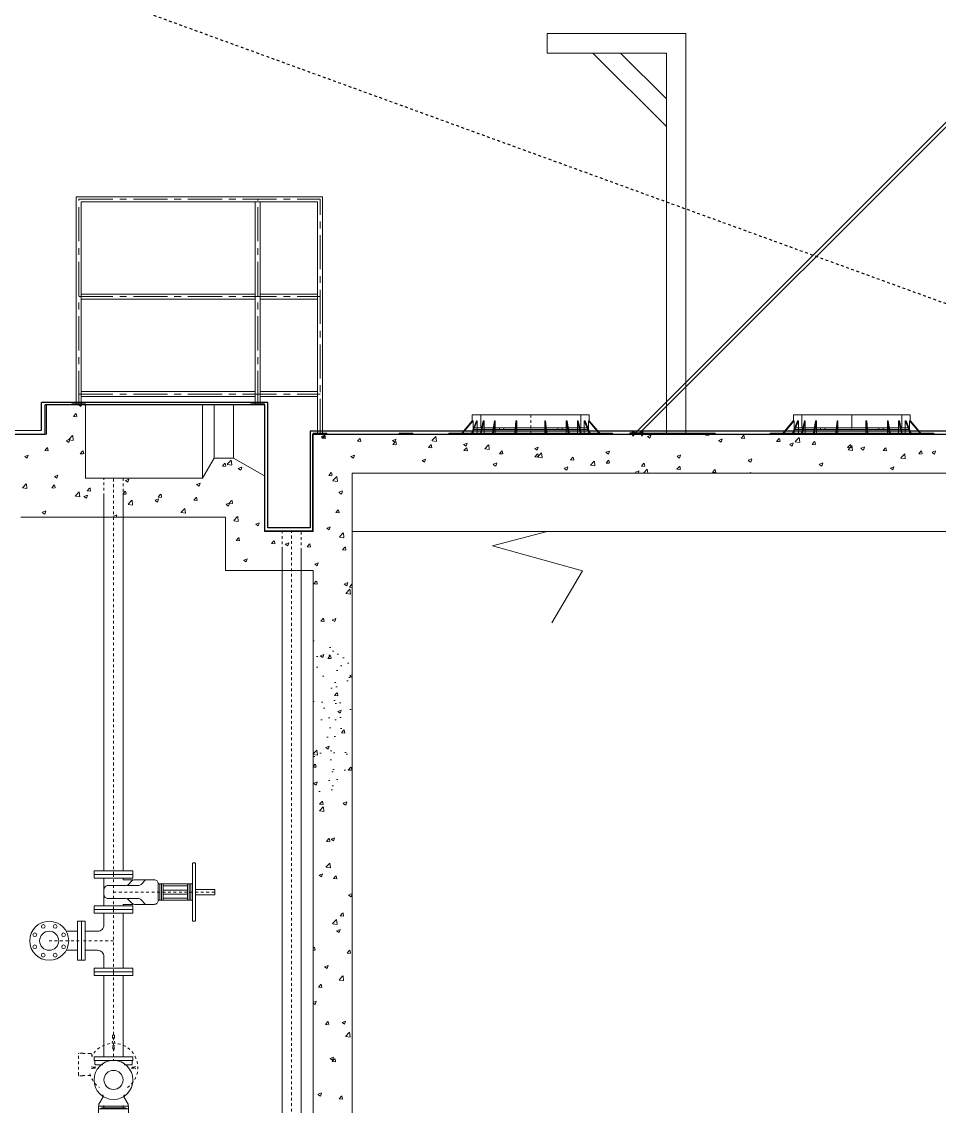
# Model space of a CAD drawing. Header units: millimetres. Extents: x -9869 to 940, y 100 to 694.
# Drawn here: x 429.87 to 463.49, y 210.98 to 250.73 of the extents above; entities that cross this region are included whole.
import ezdxf

# ---------------------------------------------------------------- set-up
doc = ezdxf.new("R2010")
doc.units = ezdxf.units.MM
for name, pattern in [('CENTER', [2, 1.25, -0.25, 0.25, -0.25]), ('DASHDOT2', [0.5, 0.25, -0.125, 0, -0.125]), ('DASHED', [0.75, 0.5, -0.25]), ('HIDDEN2', [4.7625, 3.175, -1.5875]), ('SGC_DASHDOT', [1, 0.5, -0.25, 0, -0.25]), ('SGC_HIDDEN', [0.375, 0.25, -0.125])]:
    doc.linetypes.add(name, pattern=pattern)
for name, color, linetype, lineweight in [('37-P-HS-AG-Q', 4, 'Continuous', 9), ('Alvenaria', 8, 'Continuous', 9), ('AM_9', 253, 'Continuous', 13), ('Aço 1020', 6, 'Continuous', 9), ('Centro', 1, 'CENTER', 5), ('contorno', 1, 'Continuous', 9), ('M-EQUIPAMENTOS', 1, 'Continuous', 9), ('PAREDE', 7, 'Continuous', 9), ('SGC-Conexoes (Furos)', 9, 'Continuous', 5), ('SGC-Conexoes (Linhas Externas)', 6, 'Continuous', 9), ('SGC-EIXOS', 9, 'SGC_DASHDOT', 9), ('SGC-PONTAS', 2, 'SGC_HIDDEN', 9), ('SGC-Tubos (Desenho Bifilar)', 6, 'Continuous', 9), ('SGC-Valvulas (Acionamento)', 2, 'Continuous', 9), ('SGC-Valvulas (Linhas Externas)', 3, 'Continuous', 9)]:
    doc.layers.add(name, color=color, linetype=linetype, lineweight=lineweight)
doc.layers.add('_incêndio 240', color=240, linetype='Continuous')
doc.layers.add('BSBAS--LC--', color=1, linetype='DASHDOT2')

# ---------------------------------------------------------------- blocks, each defined once
blk = doc.blocks.new('chassi lateral')
at = {"layer": 'Centro'}
for p, q in [((-2157.6, 7588.9), (-2157.6, 7574.9)), ((-2057.6, 7588.9), (-2057.6, 7574.9)), ((-2163.6, 7544.4), (-2163.6, 7532.1)), ((-2051.6, 7544.4), (-2051.6, 7532.1))]:
    blk.add_line(p, q, dxfattribs=at)
at = {"layer": 'contorno'}
for p, q in [((-2183.8, 7585.9), (-2031.4, 7585.9)), ((-2183.8, 7535.1), (-2183.8, 7585.9)), ((-2183.8, 7573.2), (-2031.4, 7573.2)), ((-2168.1, 7577.9), (-2047, 7577.9)), ((-2031.4, 7535.1), (-2031.4, 7585.9)), ((-2183.8, 7541.4), (-2031.4, 7541.4)), ((-2183.8, 7535.1), (-2031.4, 7535.1))]:
    blk.add_line(p, q, dxfattribs=at)
for centre, start, end in [((-2168.1, 7571.9), 90, 167.6822), ((-2047, 7571.9), 12.3178, 90)]:
    blk.add_arc(centre, 6, start, end, dxfattribs=at)
blk = doc.blocks.new('redutor lateral carc. 112')
at = {"layer": 'AM_9', "linetype": 'HIDDEN2', "ltscale": 3}
for p, q in [((-1330.8, 9282.5), (-1330.8, 9264.1)), ((-1324.8, 9264.1), (-1324.8, 9282.5)), ((-1418.4, 9176.5), (-1436.8, 9176.5)), ((-1436.8, 9170.5), (-1418.4, 9170.5)), ((-1218.8, 9176.5), (-1237.3, 9176.5)), ((-1237.3, 9170.5), (-1218.8, 9170.5))]:
    blk.add_line(p, q, dxfattribs=at)
for centre, radius, start, end in [((-1327.8, 9173.5), 125, 304.7659, 152.8264), ((-1333.8, 9282.5), 3, 0, 90), ((-1321.8, 9282.5), 3, 90, 180), ((-1327.8, 9173.5), 125, 194.5207, 235.2341), ((-1436.8, 9179.5), 3, 180, 270), ((-1436.8, 9167.5), 3, 90, 180), ((-1218.8, 9179.5), 3, 270, 0), ((-1218.8, 9167.5), 3, 0, 90)]:
    blk.add_arc(centre, radius, start, end, dxfattribs=at)
blk = doc.blocks.new('112MFFSEM-PEE1-1')
at = {"layer": 'AM_9', "linetype": 'HIDDEN2', "ltscale": 3}
for p, q in [((-5, 163.1), (-6.2, 124.8)), ((5, 163.1), (6.2, 124.8)), ((-180, -38), (-180, 70.3)), ((-157.2, 74.7), (-176.7, 73.7)), ((-154.9, 72.4), (-157.2, 74.7)), ((-117.3, 72.4), (-154.9, 72.4)), ((-111.6, 66.7), (-111.6, 56.4)), ((-111.6, 60.2), (-109.5, 60.2)), ((-157.2, -42.3), (-176.7, -41.4)), ((-154.9, -40.1), (-157.2, -42.3)), ((-118.4, -40.1), (-154.9, -40.1))]:
    blk.add_line(p, q, dxfattribs=at)
blk.add_arc((0, 163), 5, 1.5482, 178.4518, dxfattribs=at)
for centre, major_axis, start_param, end_param in [((-176.6, 70.3), (-3.42, 0), -1.521479, 0), ((-117.3, 66.7), (-5.7, 0), 3.141593, 4.712389), ((-176.6, -38), (3.42, 0), 3.141593, 4.663072)]:
    blk.add_ellipse(centre, major_axis=major_axis, ratio=0.99585, start_param=start_param, end_param=end_param, dxfattribs=at)
blk = doc.blocks.new('CARCAÇA DE ENTRADA L')
at = {"layer": 'contorno'}
for p, q in [((-1974.6, 8864.1), (-1784.6, 8864.1)), ((-1974.6, 8845.1), (-1974.6, 8864.1)), ((-1784.6, 8864.1), (-1784.6, 8845.1)), ((-1933.9, 8842.1), (-1971.6, 8842.1)), ((-1787.6, 8842.1), (-1825.4, 8842.1))]:
    blk.add_line(p, q, dxfattribs=at)
for centre, start, end in [((-1971.6, 8845.1), 180, 270), ((-1787.6, 8845.1), 270, 0)]:
    blk.add_arc(centre, 3, start, end, dxfattribs=at)
blk = doc.blocks.new('BB-1-EH01-N10-D80-S0', base_point=(-380637.9, 191436.3))
at = {"layer": 'SGC-EIXOS'}
for p, q in [((-380637.9, 191436.3), (-380637.9, 191956.3)), ((-380547.9, 191436.3), (-380727.9, 191436.3))]:
    blk.add_line(p, q, dxfattribs=at)
at = {"layer": 'SGC-Valvulas (Acionamento)'}
blk.add_lwpolyline([(-380623.9, 191856.3), (-380623.9, 191956.3), (-380651.9, 191956.3), (-380651.9, 191856.3)], close=True, dxfattribs=at)
blk.add_lwpolyline([(-380595.9, 191842.3), (-380491.4, 191842.3, 0.414214), (-380487.9, 191845.8), (-380487.9, 191852.8, 0.414214), (-380491.4, 191856.3), (-380784.4, 191856.3, 0.414214), (-380787.9, 191852.8), (-380787.9, 191845.8, 0.414214), (-380784.4, 191842.3), (-380679.9, 191842.3)], format="xyb", dxfattribs=at)
at = {"layer": 'SGC-Valvulas (Linhas Externas)'}
for p, q in [((-380679.9, 191842.3), (-380595.9, 191842.3)), ((-380679.9, 191665.8), (-380679.9, 191842.3)), ((-380595.9, 191665.8), (-380595.9, 191842.3)), ((-380595.9, 191833.8), (-380679.9, 191833.8)), ((-380595.9, 191825.3), (-380679.9, 191825.3)), ((-380595.9, 191816.8), (-380679.9, 191816.8)), ((-380669.4, 191691.3), (-380669.4, 191816.8)), ((-380648.4, 191691.3), (-380648.4, 191816.8)), ((-380627.4, 191691.3), (-380627.4, 191816.8)), ((-380606.4, 191691.3), (-380606.4, 191816.8)), ((-380595.9, 191691.3), (-380679.9, 191691.3)), ((-380595.9, 191682.8), (-380679.9, 191682.8)), ((-380595.9, 191674.3), (-380679.9, 191674.3)), ((-380700.9, 191485.3), (-380700.9, 191536.3)), ((-380574.9, 191485.3), (-380574.9, 191536.3)), ((-380708.9, 191485.3), (-380700.9, 191485.3)), ((-380566.9, 191485.3), (-380574.9, 191485.3)), ((-380566.9, 191387.3), (-380708.9, 191387.3))]:
    blk.add_line(p, q, dxfattribs=at)
blk.add_lwpolyline([(-380604.6, 191408.3), (-380604.6, 191497.9, -0.198912), (-380598.4, 191512.7), (-380581, 191530.1, 0.198912), (-380574.9, 191545), (-380574.9, 191644.8, 0.414214), (-380595.9, 191665.8), (-380679.9, 191665.8, 0.414214), (-380700.9, 191644.8), (-380700.9, 191545, 0.198912), (-380694.7, 191530.1), (-380677.3, 191512.7, -0.198912), (-380671.2, 191497.9), (-380671.2, 191408.3, 0.414214), (-380650.2, 191387.3), (-380625.6, 191387.3, 0.414214)], format="xyb", close=True, dxfattribs=at)
for points in [[(-380700.9, 191601), (-380677.3, 191577.5, -0.198912), (-380671.2, 191562.6), (-380671.2, 191506.6)], [(-380574.9, 191601), (-380598.4, 191577.5, 0.198912), (-380604.6, 191562.6), (-380604.6, 191506.6)]]:
    blk.add_lwpolyline(points, format="xyb", dxfattribs=at)
for points in [[(-380727.9, 191336.3), (-380727.9, 191536.3), (-380708.9, 191536.3), (-380708.9, 191336.3)], [(-380547.9, 191336.3), (-380547.9, 191536.3), (-380566.9, 191536.3), (-380566.9, 191336.3)]]:
    blk.add_lwpolyline(points, close=True, dxfattribs=at)
blk = doc.blocks.new('BB-1-CA06-N10-D80-S0-L454')
at = {"layer": 'SGC-EIXOS'}
blk.add_line((227, 0), (-227, 0), dxfattribs=at)
at = {"layer": 'SGC-Tubos (Desenho Bifilar)'}
for p, q in [((208, 49), (-208, 49)), ((208, -49), (-208, -49))]:
    blk.add_line(p, q, dxfattribs=at)
for points in [[(-227, -100), (-227, 100), (-208, 100), (-208, -100)], [(227, -100), (227, 100), (208, 100), (208, -100)]]:
    blk.add_lwpolyline(points, close=True, dxfattribs=at)
blk = doc.blocks.new('BB-2-LC01-N0-D0-S0', base_point=(-106625.3, -46703.7))
at = {"layer": 'SGC-Conexoes (Linhas Externas)'}
for p, q in [((-106925.3, -46703.7), (-106325.3, -46703.7)), ((-106925.3, -46703.7), (-106925.3, -46735)), ((-106881.8, -46703.7), (-106368.8, -46703.7)), ((-106881.8, -46703.7), (-106881.8, -46770.7)), ((-106368.8, -46703.7), (-106368.8, -46770.7)), ((-106325.3, -46703.7), (-106325.3, -46735)), ((-106979.3, -46797.8), (-106925.8, -46735)), ((-106975, -46797.8), (-106921.5, -46735)), ((-106929.7, -46797.8), (-106904, -46735)), ((-106925.8, -46735), (-106921.5, -46735)), ((-106925.4, -46797.8), (-106899.7, -46735)), ((-106921.5, -46795.3), (-106921.5, -46735)), ((-106904, -46735), (-106899.7, -46735)), ((-106899.7, -46797.8), (-106899.7, -46735)), ((-106883.8, -46797.8), (-106868.9, -46735)), ((-106879.4, -46797.8), (-106864.6, -46735)), ((-106868.9, -46735), (-106864.6, -46735)), ((-106864.6, -46797.8), (-106864.6, -46735)), ((-106821.5, -46797.8), (-106811.8, -46735)), ((-106817.2, -46797.8), (-106807.5, -46735)), ((-106811.8, -46735), (-106807.5, -46735)), ((-106807.5, -46797.8), (-106807.5, -46735)), ((-106707.8, -46797.8), (-106701.5, -46735)), ((-106703.5, -46797.8), (-106697.2, -46735)), ((-106701.5, -46735), (-106697.2, -46735)), ((-106697.2, -46797.8), (-106697.2, -46735)), ((-106547.2, -46797.8), (-106553.5, -46735)), ((-106549.2, -46735), (-106553.5, -46735)), ((-106553.5, -46797.8), (-106553.5, -46735)), ((-106542.9, -46797.8), (-106549.2, -46735)), ((-106438.9, -46735), (-106443.2, -46735)), ((-106433.5, -46797.8), (-106443.2, -46735)), ((-106443.2, -46797.8), (-106443.2, -46735)), ((-106429.1, -46797.8), (-106438.9, -46735)), ((-106381.7, -46735), (-106386.1, -46735)), ((-106371.2, -46797.8), (-106386.1, -46735)), ((-106386.1, -46797.8), (-106386.1, -46735)), ((-106366.9, -46797.8), (-106381.7, -46735)), ((-106325.3, -46797.8), (-106351, -46735)), ((-106346.7, -46735), (-106351, -46735)), ((-106351, -46797.8), (-106351, -46735)), ((-106321, -46797.8), (-106346.7, -46735)), ((-106275.7, -46797.8), (-106329.2, -46735)), ((-106324.9, -46735), (-106329.2, -46735)), ((-106329.2, -46795.3), (-106329.2, -46735)), ((-106271.4, -46797.8), (-106324.9, -46735)), ((-107045.3, -46797.8), (-106205.3, -46797.8)), ((-107045.3, -46803.7), (-107045.3, -46797.8)), ((-107045.3, -46803.7), (-106205.3, -46803.7)), ((-106330.3, -46770.7), (-106920.3, -46770.7)), ((-106920.3, -46770.7), (-106920.3, -46778.7)), ((-106920.3, -46778.7), (-106330.3, -46778.7)), ((-106786.6, -46770.7), (-106786.6, -46778.7)), ((-106764.1, -46770.7), (-106764.1, -46778.7)), ((-106486.6, -46770.7), (-106486.6, -46778.7)), ((-106464.1, -46770.7), (-106464.1, -46778.7)), ((-106330.3, -46770.7), (-106330.3, -46778.7)), ((-106205.3, -46803.7), (-106205.3, -46797.8)), ((-106205.3, -46803.7), (-106205.3, -46797.8))]:
    blk.add_line(p, q, dxfattribs=at)
at = {"layer": 'SGC-EIXOS'}
blk.add_line((-106625.3, -46703.7), (-106625.3, -46803.7), dxfattribs=at)
blk = doc.blocks.new('BB-1-CA09-N10-D80-S0-L2035')
at = {"layer": 'SGC-EIXOS'}
blk.add_line((1017.5, 0), (-1017.5, 0), dxfattribs=at)
at = {"layer": 'SGC-PONTAS'}
blk.add_lwpolyline([(-925, -49), (-1017.5, -49), (-1017.5, 49), (-925, 49)], dxfattribs=at)
at = {"layer": 'SGC-Tubos (Desenho Bifilar)'}
for p, q in [((998.5, 49), (-925, 49)), ((998.5, -49), (-925, -49))]:
    blk.add_line(p, q, dxfattribs=at)
blk.add_lwpolyline([(1017.5, -100), (1017.5, 100), (998.5, 100), (998.5, -100)], close=True, dxfattribs=at)
blk = doc.blocks.new('BB-1-CG01-N10-D80-S80', base_point=(-223113.5, 242055.6))
at = {"layer": 'SGC-Conexoes (Linhas Externas)'}
blk.add_line((-223254.5, 242006.6), (-222972.5, 242006.6), dxfattribs=at)
for points in [[(-223162.5, 242201.6), (-223162.5, 242136.9, -0.414214), (-223194.8, 242104.6), (-223254.5, 242104.6)], [(-223064.5, 242201.6), (-223064.5, 242136.9, 0.414214), (-223032.1, 242104.6), (-222972.5, 242104.6)]]:
    blk.add_lwpolyline(points, format="xyb", dxfattribs=at)
for points in [[(-223213.5, 242220.6), (-223013.5, 242220.6), (-223013.5, 242201.6), (-223213.5, 242201.6)], [(-223273.5, 241955.6), (-223273.5, 242155.6), (-223254.5, 242155.6), (-223254.5, 241955.6)], [(-222953.5, 241955.6), (-222953.5, 242155.6), (-222972.5, 242155.6), (-222972.5, 241955.6)]]:
    blk.add_lwpolyline(points, close=True, dxfattribs=at)
at = {"layer": 'SGC-EIXOS'}
for p, q in [((-223113.5, 242055.6), (-223113.5, 242220.6)), ((-222953.5, 242055.6), (-223273.5, 242055.6))]:
    blk.add_line(p, q, dxfattribs=at)
blk = doc.blocks.new('BB-4-CB01-N10-D80-S0', base_point=(-215966.6, 252095.5))
at = {"layer": 'SGC-Conexoes (Furos)'}
for centre in [(-216040.5, 252126.1), (-215997.2, 252169.4), (-215935.9, 252169.4), (-215892.6, 252126.1), (-216040.5, 252064.9), (-215997.2, 252021.6), (-215935.9, 252021.6), (-215892.6, 252064.9)]:
    blk.add_circle(centre, 9.5, dxfattribs=at)
at = {"layer": 'SGC-Conexoes (Linhas Externas)'}
for p, q in [((-215820.6, 252144.5), (-215879.4, 252144.5)), ((-215820.6, 252046.5), (-215879.4, 252046.5))]:
    blk.add_line(p, q, dxfattribs=at)
blk.add_lwpolyline([(-215801.6, 252195.5), (-215820.6, 252195.5), (-215820.6, 251995.5), (-215801.6, 251995.5)], close=True, dxfattribs=at)
for radius in [100, 49]:
    blk.add_circle((-215966.6, 252095.5), radius, dxfattribs=at)
at = {"layer": 'SGC-EIXOS'}
blk.add_line((-215966.6, 252095.5), (-215801.6, 252095.5), dxfattribs=at)
blk = doc.blocks.new('BB-1-CA09-N10-D80-S0-L3200')
at = {"layer": 'SGC-EIXOS'}
blk.add_line((1600, 0), (-1600, 0), dxfattribs=at)
at = {"layer": 'SGC-PONTAS'}
blk.add_lwpolyline([(-1507.5, -49), (-1600, -49), (-1600, 49), (-1507.5, 49)], dxfattribs=at)
at = {"layer": 'SGC-Tubos (Desenho Bifilar)'}
for p, q in [((1581, 49), (-1507.5, 49)), ((1581, -49), (-1507.5, -49))]:
    blk.add_line(p, q, dxfattribs=at)
blk.add_lwpolyline([(1600, -100), (1600, 100), (1581, 100), (1581, -100)], close=True, dxfattribs=at)

msp = doc.modelspace()

# ---------------------------------------------------------------- hatches: boundary and pattern name
at = {"layer": 'Alvenaria'}
h = msp.add_hatch(dxfattribs=at)
h.set_pattern_fill('AR-CONC', color=256, scale=0.00714)
h.set_pattern_definition([(50, (-144.1113, -7117.4084), (1.30071405, -0.11379768), [0.13600817, -1.49608983]), (355, (-144.1113, -7117.4084), (-0.25162169, 1.36405728), [0.10880653, -1.19687603]), (100.451445, (-144.003, -7117.4179), (1.04909236, 1.25025954), [0.11558916, -1.27148176]), (46.1842, (-144.1113, -7117.0457), (1.93537864, -0.30016273), [0.20401225, -2.24413474]), (96.635558, (-143.95, -7117.0707), (1.69495543, 1.7665078), [0.1733838, -1.90722436]), (351.18415, (-144.1113, -7117.0457), (1.6949554, 1.7665078), [0.16320956, -1.7953059]), (21, (-143.93, -7117.1364), (1.08245645, -0.73012609), [0.13600817, -1.49608983]), (326, (-143.93, -7117.1364), (0.44123782, 1.31501666), [0.10880653, -1.19687186]), (71.451445, (-143.8398, -7117.1972), (1.52369427, 0.58489058), [0.11558916, -1.27147957]), (37.5, (-144.11135, -7117.4084), (0.022051195, 0.603683767), [0, -1.18236432, 0, -1.21500628, 0, -1.201405466]), (7.5, (-144.11135, -7117.4084), (0.477061404, 0.71524285), [0, -0.692734925, 0, -1.15516269, 0, -0.45789416]), (327.5, (-144.51574, -7117.4084), (0.968053972, -0.040900576), [0, -0.45336055, 0, -1.41448493, 0, -1.87691269]), (317.5, (-144.6971, -7117.4084), (1.05757366, 0.181533355), [0, -0.58936872, 0, -0.93936307, 0, -1.33288003])])
h.paths.add_polyline_path([(441.983, 228.109), (440.555, 228.109), (440.555, 222.175), (441.983, 222.853)])

# ---------------------------------------------------------------- linework, layer by layer
msp.add_line((436.497, 236.681), (432.214, 236.681))
at = {"layer": '37-P-HS-AG-Q'}
msp.add_line((441.983, 232.04), (469.114, 232.04), dxfattribs=at)
msp.add_lwpolyline([(449.123, 232.04), (447.118, 231.525), (450.419, 230.604), (449.293, 228.699)], dxfattribs=at)
at = {"layer": '_incêndio 240'}
for p, q in [((465.573, 248.878), (452.356, 235.661)), ((465.573, 248.715), (452.519, 235.661)), ((438.887, 236.771), (430.596, 236.771)), ((438.778, 236.689), (430.733, 236.681)), ((438.778, 232.054), (438.778, 236.689)), ((438.887, 232.181), (438.887, 236.771)), ((464.421, 235.717), (440.438, 235.717)), ((440.438, 235.717), (440.438, 232.181)), ((440.53, 235.61), (440.53, 232.04)), ((440.53, 235.61), (464.52, 235.61)), ((452.169, 235.61), (452.169, 235.661)), ((452.169, 235.661), (452.659, 235.661)), ((452.659, 235.61), (452.169, 235.61)), ((452.648, 235.61), (452.18, 235.61)), ((452.25, 235.603), (452.25, 235.61)), ((452.25, 235.61), (452.25, 235.559)), ((452.295, 235.61), (452.25, 235.603)), ((452.295, 235.603), (452.25, 235.595)), ((452.295, 235.603), (452.25, 235.595)), ((452.295, 235.596), (452.25, 235.588)), ((452.295, 235.596), (452.25, 235.588)), ((452.295, 235.589), (452.25, 235.581)), ((452.295, 235.589), (452.25, 235.581)), ((452.295, 235.582), (452.25, 235.574)), ((452.295, 235.582), (452.25, 235.574)), ((452.295, 235.575), (452.25, 235.567)), ((452.295, 235.575), (452.25, 235.567)), ((452.295, 235.567), (452.25, 235.56)), ((452.25, 235.559), (452.295, 235.559)), ((452.295, 235.559), (452.295, 235.61)), ((452.295, 235.61), (452.295, 235.603)), ((452.576, 235.603), (452.576, 235.61)), ((452.576, 235.61), (452.576, 235.559)), ((452.621, 235.61), (452.576, 235.603)), ((452.621, 235.603), (452.576, 235.595)), ((452.621, 235.603), (452.576, 235.595)), ((452.621, 235.596), (452.576, 235.588)), ((452.621, 235.596), (452.576, 235.588)), ((452.621, 235.589), (452.576, 235.581)), ((452.621, 235.589), (452.576, 235.581)), ((452.621, 235.582), (452.576, 235.574)), ((452.621, 235.582), (452.576, 235.574)), ((452.621, 235.575), (452.576, 235.567)), ((452.621, 235.575), (452.576, 235.567)), ((452.621, 235.567), (452.576, 235.56)), ((452.576, 235.559), (452.621, 235.559)), ((452.621, 235.559), (452.621, 235.61)), ((452.621, 235.61), (452.621, 235.603)), ((452.659, 235.661), (452.659, 235.61)), ((440.438, 232.181), (438.887, 232.181)), ((440.53, 232.054), (438.778, 232.054)), ((440.53, 232.04), (440.53, 232.054))]:
    msp.add_line(p, q, dxfattribs=at)
for points in [[(399.573, 236.025), (399.778, 235.724), (430.596, 235.754), (430.596, 236.771)], [(399.708, 235.61), (430.733, 235.61), (430.733, 236.681), (430.733, 236.681), (430.733, 236.681), (430.733, 236.681)], [(438.778, 235.61), (438.771, 235.61)]]:
    msp.add_lwpolyline(points, dxfattribs=at)
for points in [[(452.234, 235.661), (452.309, 235.661), (452.309, 235.696), (452.234, 235.696)], [(452.25, 235.696), (452.295, 235.696), (452.295, 235.661), (452.25, 235.661)], [(452.56, 235.661), (452.635, 235.661), (452.635, 235.696), (452.56, 235.696)], [(452.576, 235.696), (452.621, 235.696), (452.621, 235.661), (452.576, 235.661)]]:
    msp.add_lwpolyline(points, close=True, dxfattribs=at)
at = {"layer": 'Alvenaria'}
for p, q in [((431.963, 236.681), (432.043, 236.627)), ((432.043, 236.627), (432.061, 236.681)), ((431.77, 236.261), (431.857, 236.365)), ((431.77, 236.261), (431.878, 236.252)), ((431.894, 236.254), (431.873, 236.368)), ((431.511, 235.373), (431.601, 235.312)), ((431.513, 235.378), (431.64, 235.427)), ((431.597, 235.413), (431.738, 235.56)), ((431.6, 235.406), (431.761, 235.381)), ((431.602, 235.312), (431.639, 235.422)), ((431.762, 235.388), (431.742, 235.56)), ((440.853, 235.522), (440.943, 235.462)), ((440.856, 235.527), (440.982, 235.576)), ((440.875, 235.465), (440.962, 235.569)), ((440.875, 235.464), (440.983, 235.455)), ((440.944, 235.461), (440.981, 235.571)), ((440.999, 235.458), (440.978, 235.572)), ((442.176, 235.351), (442.263, 235.455)), ((442.176, 235.351), (442.284, 235.341)), ((442.3, 235.344), (442.279, 235.458)), ((443.459, 235.377), (443.55, 235.316)), ((443.462, 235.382), (443.589, 235.431)), ((443.476, 235.237), (443.564, 235.341)), ((443.55, 235.316), (443.587, 235.426)), ((443.601, 235.23), (443.58, 235.344)), ((444.904, 235.378), (445.045, 235.525)), ((444.907, 235.372), (445.068, 235.347)), ((445.069, 235.354), (445.049, 235.526)), ((452.802, 235.526), (452.892, 235.466)), ((452.804, 235.531), (452.931, 235.58)), ((452.892, 235.465), (452.929, 235.575)), ((454.931, 235.577), (454.959, 235.61)), ((454.931, 235.577), (455.04, 235.567)), ((455.055, 235.57), (455.048, 235.61)), ((455.408, 235.381), (455.498, 235.32)), ((455.41, 235.386), (455.537, 235.435)), ((455.499, 235.32), (455.535, 235.43)), ((456.232, 235.463), (456.319, 235.567)), ((456.232, 235.463), (456.34, 235.453)), ((456.356, 235.456), (456.335, 235.57)), ((457.533, 235.349), (457.62, 235.453)), ((457.533, 235.349), (457.641, 235.34)), ((457.657, 235.343), (457.636, 235.456)), ((458.211, 235.344), (458.353, 235.491)), ((458.214, 235.337), (458.376, 235.312)), ((458.377, 235.319), (458.357, 235.491)), ((458.833, 235.235), (458.921, 235.34)), ((458.958, 235.229), (458.937, 235.342)), ((430.721, 235.011), (430.808, 235.115)), ((430.721, 235.011), (430.829, 235.001)), ((430.845, 235.004), (430.824, 235.118)), ((432.022, 234.897), (432.109, 235.001)), ((432.146, 234.89), (432.125, 235.004)), ((443.476, 235.237), (443.585, 235.227)), ((444.777, 235.123), (444.865, 235.227)), ((444.777, 235.123), (444.886, 235.114)), ((444.901, 235.117), (444.88, 235.23)), ((446.066, 235.232), (446.156, 235.171)), ((446.068, 235.237), (446.195, 235.286)), ((446.078, 235.009), (446.165, 235.114)), ((446.078, 235.009), (446.186, 235)), ((446.156, 235.171), (446.193, 235.281)), ((446.202, 235.003), (446.181, 235.116)), ((446.839, 235.078), (446.981, 235.225)), ((446.843, 235.071), (447.004, 235.046)), ((447.005, 235.053), (446.985, 235.226)), ((447.379, 234.896), (447.466, 235)), ((447.503, 234.889), (447.482, 235.003)), ((448.672, 235.087), (448.762, 235.026)), ((448.674, 235.092), (448.801, 235.141)), ((448.763, 235.026), (448.799, 235.135)), ((448.775, 234.778), (448.916, 234.925)), ((448.94, 234.753), (448.92, 234.925)), ((451.278, 234.942), (451.368, 234.881)), ((451.28, 234.947), (451.407, 234.995)), ((451.369, 234.88), (451.405, 234.99)), ((458.014, 235.236), (458.104, 235.175)), ((458.016, 235.241), (458.143, 235.29)), ((458.105, 235.175), (458.141, 235.284)), ((458.833, 235.235), (458.942, 235.226)), ((460.134, 235.122), (460.222, 235.226)), ((460.134, 235.122), (460.243, 235.112)), ((460.147, 235.043), (460.288, 235.191)), ((460.15, 235.037), (460.311, 235.012)), ((460.258, 235.115), (460.237, 235.229)), ((460.312, 235.019), (460.292, 235.191)), ((460.62, 235.091), (460.71, 235.03)), ((460.622, 235.096), (460.749, 235.144)), ((460.711, 235.03), (460.748, 235.139)), ((461.435, 235.008), (461.522, 235.112)), ((461.435, 235.008), (461.543, 234.998)), ((461.559, 235.001), (461.538, 235.115)), ((462.736, 234.894), (462.823, 234.998)), ((462.86, 234.887), (462.839, 235.001)), ((463.226, 234.946), (463.316, 234.885)), ((463.228, 234.95), (463.355, 234.999)), ((463.317, 234.884), (463.354, 234.994)), ((429.987, 234.788), (430.078, 234.728)), ((429.99, 234.793), (430.117, 234.842)), ((430.078, 234.727), (430.115, 234.837)), ((432.022, 234.897), (432.13, 234.887)), ((437.225, 234.442), (437.312, 234.546)), ((437.349, 234.435), (437.328, 234.549)), ((437.403, 234.512), (437.544, 234.659)), ((437.406, 234.506), (437.567, 234.481)), ((437.568, 234.488), (437.548, 234.66)), ((441.936, 234.792), (442.026, 234.732)), ((441.938, 234.797), (442.065, 234.846)), ((442.027, 234.731), (442.063, 234.841)), ((444.542, 234.647), (444.632, 234.586)), ((444.544, 234.652), (444.671, 234.701)), ((444.633, 234.586), (444.669, 234.696)), ((447.15, 234.507), (447.277, 234.556)), ((447.239, 234.441), (447.276, 234.55)), ((447.379, 234.895), (447.487, 234.886)), ((448.679, 234.782), (448.767, 234.886)), ((448.679, 234.782), (448.788, 234.772)), ((448.778, 234.771), (448.939, 234.746)), ((448.804, 234.775), (448.783, 234.889)), ((449.98, 234.668), (450.067, 234.772)), ((449.98, 234.668), (450.088, 234.658)), ((450.104, 234.661), (450.083, 234.775)), ((450.71, 234.478), (450.851, 234.625)), ((450.876, 234.453), (450.856, 234.625)), ((451.281, 234.554), (451.368, 234.658)), ((451.281, 234.554), (451.389, 234.545)), ((451.405, 234.548), (451.384, 234.661)), ((452.581, 234.44), (452.669, 234.545)), ((452.706, 234.434), (452.685, 234.547)), ((453.884, 234.796), (453.974, 234.735)), ((453.886, 234.801), (454.013, 234.85)), ((453.975, 234.735), (454.012, 234.845)), ((456.49, 234.651), (456.58, 234.59)), ((456.492, 234.656), (456.619, 234.705)), ((456.581, 234.59), (456.618, 234.7)), ((459.096, 234.506), (459.187, 234.445)), ((459.099, 234.511), (459.226, 234.56)), ((459.187, 234.445), (459.224, 234.554)), ((462.082, 234.743), (462.223, 234.891)), ((462.085, 234.737), (462.246, 234.712)), ((462.247, 234.719), (462.227, 234.891)), ((462.736, 234.894), (462.844, 234.884)), ((431.072, 234.063), (431.199, 234.112)), ((437.225, 234.442), (437.333, 234.432)), ((437.806, 234.353), (437.896, 234.292)), ((437.808, 234.358), (437.935, 234.406)), ((437.897, 234.292), (437.933, 234.401)), ((441.127, 234.1), (441.214, 234.205)), ((441.251, 234.094), (441.23, 234.208)), ((447.148, 234.502), (447.238, 234.441)), ((449.754, 234.357), (449.844, 234.296)), ((449.756, 234.362), (449.883, 234.41)), ((449.845, 234.296), (449.882, 234.405)), ((450.713, 234.471), (450.875, 234.446)), ((452.36, 234.211), (452.404, 234.182)), ((452.363, 234.216), (452.49, 234.265)), ((452.462, 234.182), (452.488, 234.26)), ((452.581, 234.44), (452.69, 234.431)), ((452.65, 234.182), (452.787, 234.325)), ((452.808, 234.182), (452.791, 234.325)), ((453.882, 234.327), (453.97, 234.431)), ((453.882, 234.326), (453.991, 234.317)), ((454.006, 234.32), (453.985, 234.434)), ((455.183, 234.213), (455.27, 234.317)), ((455.183, 234.213), (455.291, 234.203)), ((455.307, 234.206), (455.286, 234.32)), ((456.554, 234.182), (456.571, 234.203)), ((456.591, 234.182), (456.587, 234.206)), ((461.702, 234.361), (461.793, 234.3)), ((461.705, 234.366), (461.832, 234.414)), ((461.793, 234.3), (461.83, 234.409)), ((429.902, 233.646), (430.043, 233.793)), ((430.067, 233.622), (430.047, 233.794)), ((430.973, 233.647), (431.06, 233.751)), ((431.07, 234.058), (431.16, 233.997)), ((431.097, 233.64), (431.076, 233.754)), ((431.161, 233.997), (431.198, 234.107)), ((433.676, 233.913), (433.766, 233.852)), ((433.678, 233.918), (433.805, 233.967)), ((433.767, 233.852), (433.804, 233.962)), ((436.282, 233.768), (436.372, 233.707)), ((436.284, 233.773), (436.411, 233.822)), ((436.373, 233.707), (436.41, 233.816)), ((441.127, 234.1), (441.235, 234.091)), ((441.274, 233.912), (441.415, 234.059)), ((441.277, 233.905), (441.438, 233.88)), ((441.439, 233.887), (441.419, 234.059)), ((429.905, 233.64), (430.066, 233.615)), ((430.973, 233.647), (431.081, 233.637)), ((431.837, 233.346), (431.979, 233.493)), ((431.84, 233.339), (432.002, 233.314)), ((432.003, 233.321), (431.983, 233.494)), ((432.152, 233.328), (432.243, 233.267)), ((432.155, 233.333), (432.282, 233.382)), ((432.243, 233.267), (432.28, 233.377)), ((432.273, 233.533), (432.361, 233.637)), ((432.273, 233.533), (432.382, 233.523)), ((432.398, 233.526), (432.377, 233.64)), ((433.574, 233.419), (433.661, 233.523)), ((433.574, 233.419), (433.682, 233.41)), ((433.698, 233.413), (433.677, 233.526)), ((434.875, 233.305), (434.962, 233.41)), ((434.999, 233.299), (434.978, 233.412)), ((441.494, 233.477), (441.585, 233.417)), ((441.497, 233.482), (441.624, 233.531)), ((441.585, 233.416), (441.622, 233.526)), ((433.773, 233.046), (433.914, 233.193)), ((433.776, 233.039), (433.937, 233.014)), ((433.938, 233.021), (433.918, 233.193)), ((434.758, 233.183), (434.849, 233.122)), ((434.761, 233.188), (434.888, 233.237)), ((434.849, 233.122), (434.886, 233.231)), ((434.875, 233.305), (434.983, 233.296)), ((436.175, 233.192), (436.263, 233.296)), ((436.175, 233.192), (436.284, 233.182)), ((436.3, 233.185), (436.279, 233.299)), ((437.365, 233.038), (437.455, 232.977)), ((437.367, 233.043), (437.494, 233.091)), ((437.455, 232.977), (437.492, 233.086)), ((437.476, 233.078), (437.564, 233.182)), ((437.476, 233.078), (437.585, 233.068)), ((437.6, 233.071), (437.579, 233.185)), ((430.629, 232.743), (430.719, 232.682)), ((430.631, 232.748), (430.758, 232.797)), ((430.719, 232.682), (430.756, 232.792)), ((433.235, 232.598), (433.268, 232.576)), ((433.237, 232.603), (433.364, 232.652)), ((433.339, 232.576), (433.362, 232.647)), ((435.708, 232.746), (435.849, 232.893)), ((435.711, 232.739), (435.872, 232.714)), ((435.873, 232.721), (435.853, 232.893)), ((437.643, 232.445), (437.785, 232.593)), ((437.809, 232.421), (437.789, 232.593)), ((441.378, 232.736), (441.466, 232.841)), ((441.378, 232.736), (441.487, 232.727)), ((441.503, 232.73), (441.482, 232.843)), ((437.646, 232.439), (437.808, 232.414)), ((438.447, 232.308), (438.537, 232.247)), ((438.449, 232.313), (438.576, 232.361)), ((438.538, 232.247), (438.575, 232.356)), ((441.053, 232.162), (441.143, 232.101)), ((441.056, 232.167), (441.182, 232.216)), ((441.144, 232.101), (441.181, 232.211)), ((437.728, 231.714), (437.815, 231.818)), ((437.852, 231.707), (437.831, 231.821)), ((441.514, 231.845), (441.655, 231.992)), ((441.517, 231.839), (441.678, 231.814)), ((441.68, 231.821), (441.66, 231.993)), ((437.728, 231.714), (437.836, 231.704)), ((439.028, 231.6), (439.116, 231.704)), ((439.028, 231.6), (439.137, 231.59)), ((439.153, 231.593), (439.132, 231.707)), ((439.53, 231.577), (439.62, 231.517)), ((439.532, 231.582), (439.659, 231.631)), ((439.62, 231.516), (439.657, 231.626)), ((440.329, 231.486), (440.417, 231.59)), ((440.329, 231.486), (440.438, 231.477)), ((440.453, 231.48), (440.432, 231.593)), ((441.63, 231.372), (441.717, 231.477)), ((441.63, 231.372), (441.738, 231.363)), ((441.754, 231.366), (441.733, 231.479)), ((438.006, 230.993), (438.096, 230.932)), ((438.008, 230.998), (438.135, 231.046)), ((438.097, 230.931), (438.133, 231.041)), ((440.612, 230.847), (440.702, 230.786)), ((440.614, 230.852), (440.741, 230.901)), ((440.703, 230.786), (440.74, 230.896)), ((440.581, 230.122), (440.668, 230.226)), ((440.705, 230.115), (440.684, 230.229)), ((441.697, 230.122), (441.824, 230.171)), ((441.785, 230.056), (441.822, 230.166)), ((440.581, 230.122), (440.689, 230.113)), ((441.694, 230.117), (441.785, 230.056)), ((441.755, 229.778), (441.896, 229.926)), ((441.758, 229.772), (441.919, 229.747)), ((441.882, 230.008), (441.969, 230.112)), ((441.882, 230.008), (441.983, 229.999)), ((441.92, 229.754), (441.9, 229.926)), ((440.832, 228.758), (440.92, 228.862)), ((440.832, 228.758), (440.941, 228.748)), ((440.957, 228.751), (440.936, 228.865)), ((441.253, 228.802), (441.343, 228.741)), ((441.255, 228.807), (441.382, 228.856)), ((441.344, 228.741), (441.381, 228.851)), ((440.781, 221.812), (440.922, 221.959)), ((440.784, 221.805), (440.945, 221.78)), ((440.79, 222.052), (440.877, 222.156)), ((440.79, 222.051), (440.898, 222.042)), ((440.914, 222.045), (440.893, 222.159)), ((440.946, 221.787), (440.926, 221.96)), ((441.653, 222.082), (441.743, 222.021)), ((441.655, 222.087), (441.782, 222.136)), ((441.744, 222.021), (441.781, 222.13)), ((441.041, 220.688), (441.129, 220.792)), ((441.041, 220.687), (441.15, 220.678)), ((441.166, 220.681), (441.145, 220.795)), ((441.212, 220.767), (441.302, 220.706)), ((441.214, 220.772), (441.341, 220.821)), ((441.303, 220.706), (441.34, 220.815)), ((441.021, 219.745), (441.163, 219.892)), ((441.187, 219.721), (441.167, 219.893)), ((440.771, 219.452), (440.861, 219.391)), ((440.773, 219.457), (440.9, 219.506)), ((440.862, 219.391), (440.898, 219.5)), ((441.024, 219.739), (441.186, 219.714)), ((441.293, 219.323), (441.38, 219.428)), ((441.417, 219.317), (441.396, 219.43)), ((441.293, 219.323), (441.401, 219.314)), ((441.853, 218.722), (441.943, 218.661)), ((441.855, 218.727), (441.982, 218.775)), ((441.944, 218.661), (441.981, 218.77)), ((441.262, 217.679), (441.403, 217.826)), ((441.427, 217.654), (441.407, 217.826)), ((441.545, 217.959), (441.632, 218.064)), ((441.545, 217.959), (441.653, 217.95)), ((441.669, 217.953), (441.648, 218.066)), ((441.265, 217.672), (441.426, 217.647)), ((441.414, 217.412), (441.541, 217.46)), ((441.503, 217.346), (441.54, 217.455)), ((441.412, 217.407), (441.502, 217.346)), ((440.555, 216.78), (440.583, 216.813)), ((440.555, 216.704), (440.604, 216.7)), ((440.62, 216.702), (440.599, 216.816)), ((441.796, 216.595), (441.884, 216.7)), ((441.921, 216.589), (441.9, 216.702)), ((441.796, 216.595), (441.905, 216.586)), ((440.971, 216.092), (441.061, 216.031)), ((440.973, 216.097), (441.1, 216.145)), ((441.062, 216.031), (441.098, 216.14)), ((440.747, 215.345), (440.835, 215.449)), ((440.871, 215.338), (440.85, 215.452)), ((441.502, 215.612), (441.643, 215.759)), ((441.505, 215.605), (441.666, 215.58)), ((441.668, 215.587), (441.648, 215.76)), ((440.747, 215.345), (440.856, 215.336)), ((440.555, 214.791), (440.659, 214.83)), ((440.555, 214.759), (440.62, 214.716)), ((440.62, 214.716), (440.657, 214.825)), ((440.999, 213.981), (441.086, 214.085)), ((440.999, 213.981), (441.107, 213.971)), ((441.123, 213.974), (441.102, 214.088)), ((441.612, 214.047), (441.702, 213.986)), ((441.614, 214.051), (441.741, 214.1)), ((441.703, 213.985), (441.74, 214.095)), ((441.743, 213.545), (441.884, 213.692)), ((441.746, 213.539), (441.907, 213.514)), ((441.908, 213.521), (441.888, 213.693)), ((441.171, 212.732), (441.261, 212.671)), ((441.173, 212.736), (441.3, 212.785)), ((441.25, 212.617), (441.338, 212.721)), ((441.262, 212.67), (441.298, 212.78)), ((441.375, 212.61), (441.354, 212.724)), ((441.25, 212.617), (441.359, 212.607)), ((440.732, 211.421), (440.859, 211.47)), ((440.82, 211.355), (440.857, 211.465)), ((441.983, 211.479), (441.983, 211.479)), ((440.729, 211.416), (440.82, 211.356)), ((441.502, 211.253), (441.59, 211.357)), ((441.502, 211.253), (441.61, 211.243)), ((441.626, 211.246), (441.605, 211.36))]:
    msp.add_line(p, q, dxfattribs=at)
at = {"layer": 'Aço 1020'}
for p, q in [((454.208, 250.289), (449.123, 250.289)), ((449.123, 250.289), (449.123, 249.575)), ((454.208, 236.799), (454.208, 250.289)), ((453.494, 249.575), (449.123, 249.575)), ((450.803, 249.575), (453.494, 246.885)), ((451.813, 249.575), (453.494, 247.895)), ((453.494, 236.799), (453.494, 249.575)), ((431.875, 236.724), (431.875, 244.31)), ((431.875, 244.31), (440.895, 244.31)), ((432.053, 236.724), (432.053, 244.131)), ((432.053, 244.131), (440.716, 244.131)), ((438.431, 236.724), (438.431, 244.131)), ((438.61, 236.724), (438.61, 244.131)), ((440.716, 244.131), (440.716, 235.653)), ((440.895, 244.31), (440.895, 235.653)), ((432.053, 240.74), (438.431, 240.74)), ((432.053, 240.561), (438.431, 240.561)), ((438.61, 240.74), (440.716, 240.74)), ((438.61, 240.561), (440.716, 240.561)), ((453.494, 235.653), (453.494, 237.35)), ((454.208, 235.653), (454.208, 237.35)), ((432.053, 237.17), (438.431, 237.17)), ((432.053, 236.992), (438.431, 236.992)), ((438.61, 237.17), (440.716, 237.17)), ((438.61, 236.992), (440.716, 236.992)), ((459.558, 235.652), (460.058, 235.652)), ((459.558, 235.609), (459.558, 235.652)), ((460.058, 235.609), (459.558, 235.609)), ((460.058, 235.652), (460.058, 235.609))]:
    msp.add_line(p, q, dxfattribs=at)
for points in [[(431.714, 236.681), (431.714, 236.724), (432.214, 236.724)], [(438.271, 236.681), (438.271, 236.724), (438.771, 236.724)], [(440.555, 235.653), (441.055, 235.653), (441.055, 235.61)], [(443.7, 235.61), (443.7, 235.653), (444.199, 235.653), (444.199, 235.61)], [(449.563, 235.61), (449.563, 235.653), (450.062, 235.653), (450.062, 235.61)], [(452.659, 235.653), (455.279, 235.653), (455.279, 235.61)]]:
    msp.add_lwpolyline(points, dxfattribs=at)
at = {"layer": 'BSBAS--LC--', "linetype": 'DASHED', "ltscale": 0.035}
msp.add_line((398.432, 264.168), (543.425, 211.395), dxfattribs=at)
at = {"layer": 'Centro'}
for p, q in [((431.964, 236.681), (431.964, 244.22)), ((431.964, 244.22), (440.812, 244.22)), ((438.521, 236.681), (438.521, 244.22)), ((440.805, 235.653), (440.805, 244.22)), ((431.964, 240.651), (440.812, 240.651)), ((431.964, 237.081), (440.812, 237.081))]:
    msp.add_line(p, q, dxfattribs=at)
at = {"layer": 'contorno'}
for p, q in [((432.702, 210.985), (432.702, 211.056)), ((432.704, 211.063), (432.855, 211.325)), ((433.771, 211.063), (433.62, 211.325)), ((433.773, 211.056), (433.773, 210.985)), ((433.773, 210.985), (432.702, 210.985))]:
    msp.add_line(p, q, dxfattribs=at)
for centre, radius, start, end in [((432.716, 211.056), 0.0143, 150, 180), ((432.805, 211.353), 0.0571, 330, 54.0261), ((433.669, 211.353), 0.0571, 125.9739, 210), ((433.759, 211.056), 0.0143, 0, 30)]:
    msp.add_arc(centre, radius, start, end, dxfattribs=at)
at = {"layer": 'M-EQUIPAMENTOS'}
for p, q in [((436.921, 234.737), (436.921, 236.681)), ((437.635, 234.737), (437.635, 236.681)), ((436.497, 234.004), (436.921, 234.737)), ((436.921, 234.737), (437.635, 234.737)), ((437.635, 234.737), (438.771, 234.082))]:
    msp.add_line(p, q, dxfattribs=at)
at = {"layer": 'PAREDE'}
for p, q in [((432.343, 236.681), (430.786, 236.681)), ((430.786, 236.681), (430.786, 235.61)), ((432.214, 234.004), (432.214, 236.724)), ((436.497, 234.004), (436.497, 236.681)), ((438.771, 236.681), (436.497, 236.681)), ((438.771, 236.724), (438.771, 232.04)), ((397.004, 235.61), (430.786, 235.61)), ((440.555, 235.653), (440.555, 232.04)), ((440.555, 235.61), (470.541, 235.61)), ((441.983, 196.343), (441.983, 234.182)), ((441.983, 234.182), (469.114, 234.182)), ((436.497, 234.004), (432.214, 234.004)), ((429.846, 232.576), (437.343, 232.576)), ((437.343, 230.613), (437.343, 232.576)), ((438.771, 232.04), (440.555, 232.04)), ((440.555, 230.613), (437.343, 230.613)), ((440.555, 230.613), (440.555, 209.908))]:
    msp.add_line(p, q, dxfattribs=at)
at = {"layer": 'SGC-Conexoes (Linhas Externas)'}
for p, q in [((457.761, 235.652), (458.144, 236.101)), ((457.792, 235.652), (458.174, 236.101)), ((458.116, 235.652), (458.299, 236.101)), ((458.144, 236.101), (458.174, 236.101)), ((458.147, 236.324), (462.43, 236.324)), ((458.147, 236.324), (458.147, 236.101)), ((458.147, 235.652), (458.33, 236.101)), ((458.174, 235.67), (458.174, 236.101)), ((458.299, 236.101), (458.33, 236.101)), ((458.33, 235.652), (458.33, 236.101)), ((458.444, 235.652), (458.549, 236.101)), ((458.457, 236.324), (462.12, 236.324)), ((458.457, 236.324), (458.457, 235.846)), ((458.474, 235.652), (458.58, 236.101)), ((458.549, 236.101), (458.58, 236.101)), ((458.58, 235.652), (458.58, 236.101)), ((458.888, 235.652), (458.957, 236.101)), ((458.919, 235.652), (458.988, 236.101)), ((458.957, 236.101), (458.988, 236.101)), ((458.988, 235.652), (458.988, 236.101)), ((459.7, 235.652), (459.745, 236.101)), ((459.731, 235.652), (459.776, 236.101)), ((459.745, 236.101), (459.776, 236.101)), ((459.776, 235.652), (459.776, 236.101)), ((460.846, 235.652), (460.801, 236.101)), ((460.832, 236.101), (460.801, 236.101)), ((460.801, 235.652), (460.801, 236.101)), ((460.877, 235.652), (460.832, 236.101)), ((461.62, 236.101), (461.589, 236.101)), ((461.658, 235.652), (461.589, 236.101)), ((461.589, 235.652), (461.589, 236.101)), ((461.689, 235.652), (461.62, 236.101)), ((462.028, 236.101), (461.997, 236.101)), ((462.103, 235.652), (461.997, 236.101)), ((461.997, 235.652), (461.997, 236.101)), ((462.134, 235.652), (462.028, 236.101)), ((462.12, 236.324), (462.12, 235.846)), ((462.431, 235.652), (462.247, 236.101)), ((462.278, 236.101), (462.247, 236.101)), ((462.247, 235.652), (462.247, 236.101)), ((462.461, 235.652), (462.278, 236.101)), ((462.785, 235.652), (462.403, 236.101)), ((462.434, 236.101), (462.403, 236.101)), ((462.403, 235.67), (462.403, 236.101)), ((462.43, 236.324), (462.43, 236.101)), ((462.816, 235.652), (462.434, 236.101)), ((462.395, 235.846), (458.182, 235.846)), ((458.182, 235.846), (458.182, 235.789)), ((458.182, 235.789), (462.395, 235.789)), ((459.137, 235.846), (459.137, 235.789)), ((459.298, 235.846), (459.298, 235.789)), ((461.279, 235.846), (461.279, 235.789)), ((461.44, 235.846), (461.44, 235.789)), ((462.395, 235.846), (462.395, 235.789)), ((457.29, 235.652), (463.287, 235.652)), ((457.29, 235.61), (457.29, 235.652)), ((457.29, 235.61), (463.287, 235.61)), ((463.287, 235.61), (463.287, 235.652)), ((463.287, 235.61), (463.287, 235.652))]:
    msp.add_line(p, q, dxfattribs=at)
at = {"layer": 'SGC-EIXOS'}
msp.add_line((460.289, 236.324), (460.289, 235.61), dxfattribs=at)
at = {"layer": 'SGC-Tubos (Desenho Bifilar)'}
for radius in [0.714, 0.35]:
    msp.add_circle((433.237, 211.948), radius, dxfattribs=at)

# ---------------------------------------------------------------- block references
at = {"layer": 'contorno', "xscale": 0.007139536271672189, "yscale": 0.007139536271672189, "zscale": 0.007139536271672189}
for name, p in [('112MFFSEM-PEE1-1', (433.237, 212.398)), ('redutor lateral carc. 112', (442.718, 146.904)), ('CARCAÇA DE ENTRADA L', (446.657, 149.377)), ('chassi lateral', (448.284, 156.825))]:
    msp.add_blockref(name, p, dxfattribs=at)
at = {"layer": 'SGC-Conexoes (Linhas Externas)', "xscale": 0.007139536271672189, "yscale": 0.007139536271672189, "zscale": 0.007139536271672189}
for name, p in [('BB-2-LC01-N0-D0-S0', (448.525, 236.324)), ('BB-4-CB01-N10-D80-S0', (430.881, 217.047))]:
    msp.add_blockref(name, p, dxfattribs=at)
at = {"layer": 'SGC-Conexoes (Linhas Externas)', "xscale": 0.007139536271672189, "yscale": 0.007139536271672189, "zscale": 0.007139536271672189, "rotation": 90}
msp.add_blockref('BB-1-CG01-N10-D80-S80', (433.237, 217.047), dxfattribs=at)
at = {"layer": 'SGC-Tubos (Desenho Bifilar)', "xscale": 0.007139536271672189, "yscale": 0.007139536271672189, "zscale": 0.007139536271672189}
for name, p, rotation in [('BB-1-CA09-N10-D80-S0-L2035', (433.237, 226.739), 270), ('BB-1-CA09-N10-D80-S0-L3200', (439.764, 220.617), 270), ('BB-1-CA06-N10-D80-S0-L454', (433.237, 214.284), 89.99999999999999)]:
    msp.add_blockref(name, p, dxfattribs=dict(at, rotation=rotation))
at = {"layer": 'SGC-Valvulas (Linhas Externas)', "xscale": 0.007139536271672189, "yscale": 0.007139536271672189, "zscale": 0.007139536271672189, "rotation": 270}
msp.add_blockref('BB-1-EH01-N10-D80-S0', (433.237, 218.832), dxfattribs=at)

doc.saveas('drawing.dxf')
